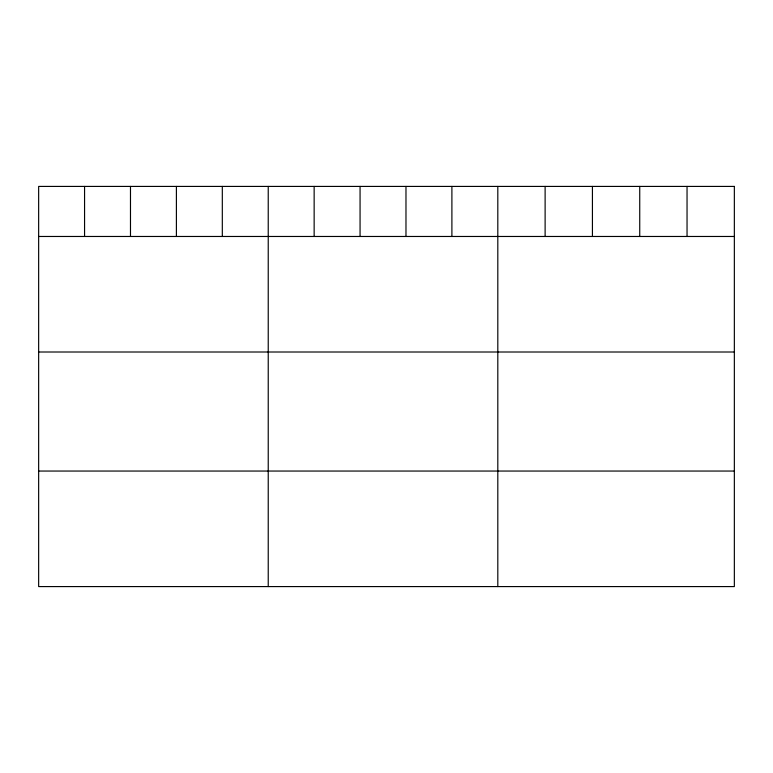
<?xml version="1.0" encoding="UTF-8"?>
<svg xmlns="http://www.w3.org/2000/svg" width="773" height="773" viewBox="0 0 773 773"><rect width="100%" height="100%" fill="white"/><g stroke="black" fill="none" stroke-linecap="round" stroke-linejoin="round"><path stroke-width="1.16" d="M38.65 236.47L734.35 236.47M38.65 352.005L734.35 352.005M38.65 471.047L734.35 471.047M687.042 186.419L687.042 236.47M639.735 186.419L639.735 236.47M592.427 186.419L592.427 236.47M545.12 186.419L545.12 236.47M497.812 186.419L497.812 586.581M451.896 186.419L451.896 236.47M405.98 186.419L405.98 236.47M360.063 186.419L360.063 236.47M314.147 186.419L314.147 236.47M268.231 186.419L268.231 586.581M222.315 186.419L222.315 236.47M176.399 186.419L176.399 236.47M130.482 186.419L130.482 236.47M84.566 186.419L84.566 236.47M734.35 186.419L38.65 186.419L38.65 586.581L734.35 586.581L734.35 186.419"/></g></svg>
